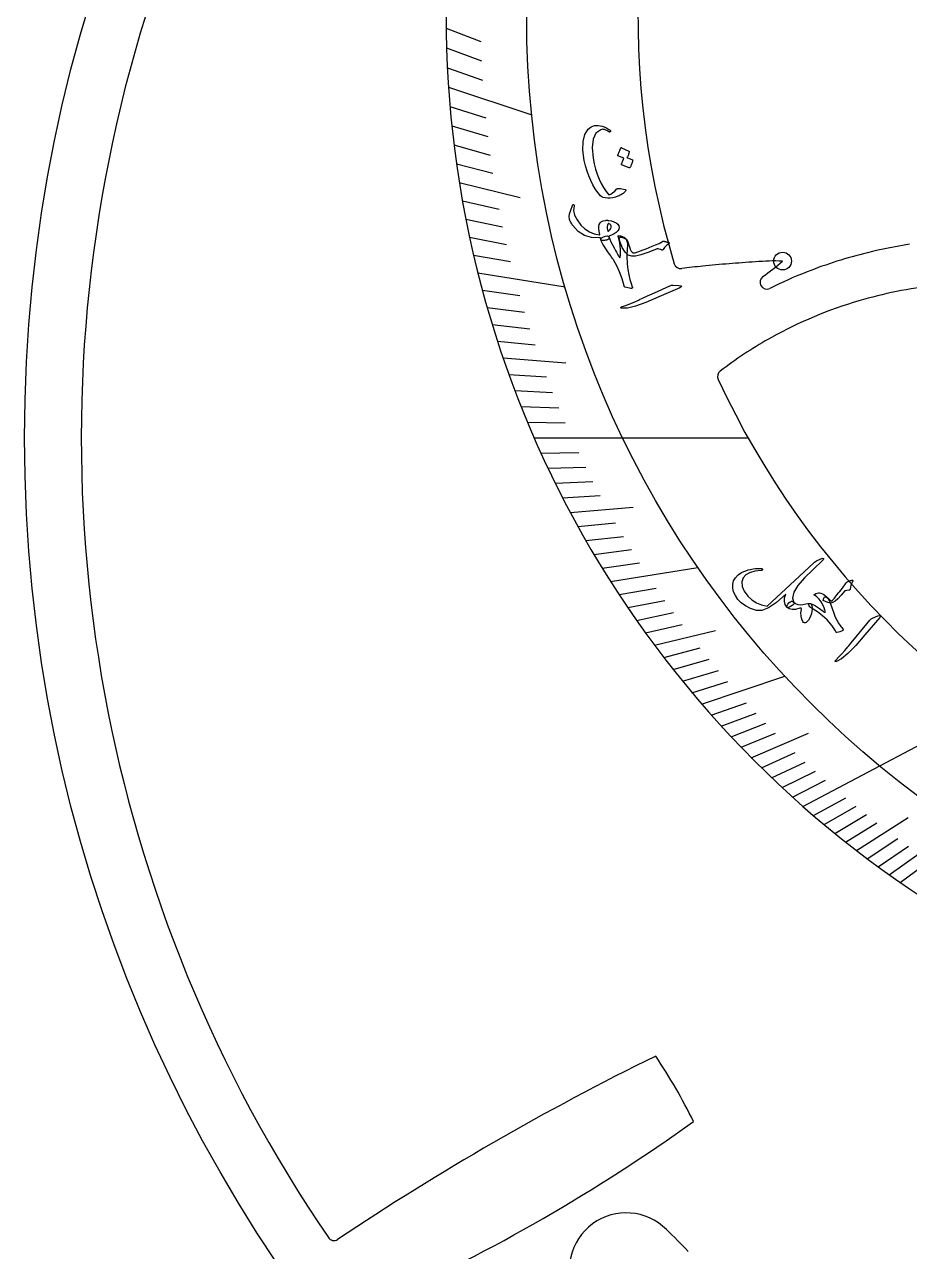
# Model space of a CAD drawing. Header units: millimetres. Extents: x -53 to 53, y -53 to 53.
# Drawn here: x -53.1 to -21.25, y -29.3 to 14.88 of the extents above; entities that cross this region are included whole.
import ezdxf

# ---------------------------------------------------------------- set-up
doc = ezdxf.new("R2010")
doc.units = ezdxf.units.MM
for name, color, linetype in [('CUT_INNER', 6, 'Continuous'), ('CUT_OUTER', 1, 'Continuous'), ('ENGRAVE', 7, 'Continuous'), ('ENGRAVE_FINE', 8, 'Continuous'), ('TEXT', 5, 'Continuous')]:
    doc.layers.add(name, color=color, linetype=linetype)

msp = doc.modelspace()

# ---------------------------------------------------------------- linework, layer by layer
at = {"layer": 'CUT_INNER'}
for points in [[(-27.953, 2.485), (-28.061, 2.401)], [(-30.384, -22.259), (-30.381, -22.263)]]:
    msp.add_lwpolyline(points, dxfattribs=at)
for centre, radius, start, end in [((-0.001, 0), 51.057, 118.5622, 214.3287), ((0, 15.174), 37.926, 129.5163, 247.0609), ((-0.002, 15.174), 31.021, 154.5616, 196.6842), ((-18.653, -10.086), 17.247, 103.789, 111.354), ((-18.411, -11.066), 18.257, 98.9465, 103.7942), ((-29.478, 6.34), 0.25, 196.6992, 277.4752), ((-24.428, -35.716), 42.114, 94.5159, 95.8111), ((-22.289, -62.047), 68.531, 93.76333, 94.56606), ((-26.076, -1.707), 8.075, 88.1621, 95.0488), ((-30.784, 12.01), 7.52, 304.467, 311.3356), ((-26.769, -13.223), 19.5, 95.6595, 97.8879), ((-26.381, 5.608), 0.25, 126.0179, 295.3125), ((-18.976, -9.259), 16.359, 111.3536, 116.4929), ((-18.307, -11.641), 17.247, 96.6676, 101.4151), ((-18.776, -9.727), 15.275, 106.345, 119.1286), ((-18.522, -10.567), 16.152, 101.4206, 106.3702), ((-18.624, -9.978), 15.568, 119.1691, 126.818), ((-27.907, 2.204), 0.25, 127.9798, 204.7852), ((-0.001, 15.173), 31.022, 204.9244, 246.6069), ((13.261, -111.081), 98.966, 116.16815, 123.82735), ((-47.275, -33.582), 20.335, 26.1594, 33.8221), ((-67.274, 28.76), 65.667, 294.37767, 305.62695), ((-31.447, -29.947), 2.042, 44.8685, 207.8069), ((-42.028, -41.216), 17.499, 42.9386, 46.5757), ((-41.958, -28.652), 0.25, 214.2773, 300)]:
    msp.add_arc(centre, radius, start, end, dxfattribs=at)
at = {"layer": 'CUT_OUTER'}
msp.add_circle((0, 0), 53.1, dxfattribs=at)
at = {"layer": 'ENGRAVE'}
for points in [[(-37.84, 12.623), (-34.847, 11.624)], [(-36.786, 5.945), (-33.647, 5.437)], [(-34.759, 0), (-27.059, 0)], [(-32.007, -5.172), (-28.867, -4.665)], [(-28.731, -9.584), (-25.737, -8.585)], [(-25.084, -13.273), (-18.454, -9.764)]]:
    msp.add_lwpolyline(points, dxfattribs=at)
for centre, radius in [((0, 15.174), 35.027), ((-25.816, 6.364), 0.319)]:
    msp.add_circle(centre, radius, dxfattribs=at)
at = {"layer": 'ENGRAVE_FINE'}
for points in [[(-37.924, 14.753), (-36.673, 14.267)], [(-37.909, 14.037), (-36.649, 13.57)], [(-37.881, 13.327), (-36.612, 12.88)], [(-37.787, 11.924), (-36.501, 11.519)], [(-37.721, 11.233), (-36.428, 10.848)], [(-37.643, 10.547), (-36.343, 10.183)], [(-37.553, 9.869), (-36.246, 9.525)], [(-37.453, 9.197), (-35.258, 8.658)], [(-37.34, 8.532), (-36.021, 8.231)], [(-37.217, 7.875), (-35.892, 7.594)], [(-37.084, 7.224), (-35.754, 6.965)], [(-36.94, 6.581), (-35.605, 6.343)], [(-36.623, 5.316), (-35.279, 5.121)], [(-36.45, 4.695), (-35.103, 4.521)], [(-36.268, 4.081), (-34.918, 3.929)], [(-36.077, 3.475), (-34.724, 3.345)], [(-35.877, 2.877), (-33.614, 2.695)], [(-35.669, 2.286), (-34.313, 2.199)], [(-35.453, 1.703), (-34.095, 1.638)], [(-35.229, 1.127), (-33.87, 1.084)], [(-34.998, 0.56), (-33.638, 0.538)], [(-34.512, -0.552), (-33.153, -0.53)], [(-34.259, -1.096), (-32.9, -1.053)], [(-33.999, -1.633), (-32.641, -1.568)], [(-33.733, -2.162), (-32.376, -2.075)], [(-33.46, -2.683), (-31.196, -2.501)], [(-33.181, -3.196), (-31.828, -3.066)], [(-32.896, -3.702), (-31.546, -3.55)], [(-32.605, -4.2), (-31.258, -4.026)], [(-32.309, -4.69), (-30.965, -4.495)], [(-31.7, -5.647), (-30.365, -5.409)], [(-31.388, -6.114), (-30.058, -5.855)], [(-31.071, -6.574), (-29.746, -6.294)], [(-30.75, -7.027), (-29.43, -6.725)], [(-30.424, -7.471), (-28.23, -6.932)], [(-30.094, -7.909), (-28.786, -7.565)], [(-29.759, -8.338), (-28.459, -7.974)], [(-29.42, -8.761), (-28.127, -8.376)], [(-29.078, -9.176), (-27.792, -8.77)], [(-28.381, -9.985), (-27.112, -9.538)], [(-28.027, -10.378), (-26.767, -9.911)], [(-27.67, -10.764), (-26.419, -10.277)], [(-27.31, -11.143), (-26.068, -10.637)], [(-26.946, -11.516), (-24.889, -10.636)], [(-26.579, -11.881), (-25.358, -11.335)], [(-26.21, -12.239), (-24.999, -11.674)], [(-25.837, -12.591), (-24.637, -12.006)], [(-25.462, -12.935), (-24.273, -12.331)], [(-24.704, -13.604), (-23.539, -12.962)], [(-24.321, -13.928), (-23.168, -13.268)], [(-23.936, -14.246), (-22.796, -13.567)], [(-23.158, -14.861), (-21.3, -13.669)], [(-23.548, -14.557), (-22.422, -13.86)], [(-22.767, -15.159), (-21.667, -14.428)], [(-22.373, -15.451), (-21.288, -14.702)], [(-21.977, -15.736), (-20.906, -14.97)], [(-21.579, -16.015), (-20.524, -15.232)]]:
    msp.add_lwpolyline(points, dxfattribs=at)
at = {"layer": 'TEXT'}
for points in [[(-31.47, 8.881), (-31.494, 8.854), (-31.52, 8.828), (-31.55, 8.803), (-31.583, 8.78), (-31.619, 8.757), (-31.657, 8.736), (-31.699, 8.716), (-31.744, 8.698), (-31.834, 8.667), (-31.925, 8.646), (-32.018, 8.633), (-32.111, 8.63), (-32.197, 8.636), (-32.268, 8.653), (-32.325, 8.679), (-32.367, 8.715), (-32.465, 8.838), (-32.557, 8.971), (-32.642, 9.114), (-32.72, 9.268), (-32.791, 9.432), (-32.853, 9.607), (-32.908, 9.792), (-32.954, 9.987), (-33.006, 10.358), (-32.998, 10.67), (-32.932, 10.921), (-32.808, 11.11), (-32.703, 11.194), (-32.584, 11.241), (-32.452, 11.251), (-32.307, 11.226), (-32.275, 11.215), (-32.242, 11.202), (-32.209, 11.187), (-32.174, 11.17), (-32.139, 11.151), (-32.102, 11.13), (-32.065, 11.106), (-32.026, 11.081), (-32.016, 11.072), (-32.008, 11.062), (-32.005, 11.052), (-32.005, 11.04), (-32.006, 11.032), (-32.011, 11.025), (-32.018, 11.019), (-32.028, 11.014), (-32.038, 11.011), (-32.047, 11.011), (-32.056, 11.013), (-32.066, 11.019), (-32.103, 11.043), (-32.141, 11.063), (-32.18, 11.081), (-32.22, 11.096), (-32.258, 11.105), (-32.293, 11.108), (-32.327, 11.104), (-32.358, 11.095), (-32.532, 10.968), (-32.638, 10.755), (-32.673, 10.457), (-32.636, 10.075), (-32.595, 9.868), (-32.545, 9.672), (-32.486, 9.489), (-32.419, 9.317), (-32.343, 9.157), (-32.259, 9.009), (-32.167, 8.873), (-32.067, 8.748), (-32.002, 8.775), (-31.933, 8.82), (-31.86, 8.884), (-31.784, 8.966), (-31.775, 8.97), (-31.759, 8.973), (-31.735, 8.975), (-31.703, 8.975), (-31.7, 8.975), (-31.697, 8.974), (-31.695, 8.974), (-31.693, 8.974), (-31.649, 8.972), (-31.599, 8.966), (-31.544, 8.956), (-31.483, 8.942), (-31.463, 8.934), (-31.455, 8.921), (-31.457, 8.904), (-31.47, 8.881)], [(-31.224, 10.004), (-31.219, 10.001), (-31.216, 9.996), (-31.214, 9.989), (-31.213, 9.98), (-31.22, 9.946), (-31.228, 9.914), (-31.238, 9.882), (-31.249, 9.851), (-31.262, 9.82), (-31.276, 9.79), (-31.292, 9.76), (-31.31, 9.73), (-31.316, 9.724), (-31.322, 9.72), (-31.33, 9.72), (-31.339, 9.722), (-31.615, 9.833), (-31.619, 9.837), (-31.62, 9.843), (-31.619, 9.852), (-31.614, 9.863), (-31.609, 9.871), (-31.602, 9.884), (-31.594, 9.902), (-31.585, 9.925), (-31.574, 9.952), (-31.561, 9.985), (-31.546, 10.023), (-31.529, 10.066), (-31.743, 10.158), (-31.75, 10.162), (-31.752, 10.169), (-31.751, 10.179), (-31.745, 10.191), (-31.739, 10.201), (-31.732, 10.217), (-31.722, 10.238), (-31.709, 10.266), (-31.694, 10.299), (-31.677, 10.34), (-31.657, 10.386), (-31.634, 10.439), (-31.63, 10.445), (-31.625, 10.448), (-31.62, 10.448), (-31.615, 10.446), (-31.35, 10.325), (-31.345, 10.321), (-31.342, 10.316), (-31.34, 10.309), (-31.339, 10.3), (-31.344, 10.272), (-31.35, 10.244), (-31.358, 10.217), (-31.368, 10.191), (-31.378, 10.165), (-31.39, 10.139), (-31.403, 10.115), (-31.418, 10.091)], [(-32.406, 7.2), (-32.692, 7.213), (-32.948, 7.29), (-33.172, 7.434), (-33.365, 7.644), (-33.387, 7.674), (-33.407, 7.705), (-33.425, 7.736), (-33.442, 7.766), (-33.457, 7.796), (-33.47, 7.826), (-33.481, 7.856), (-33.49, 7.885), (-33.496, 7.96), (-33.481, 8.065), (-33.443, 8.2), (-33.383, 8.364), (-33.373, 8.382), (-33.363, 8.393), (-33.351, 8.399), (-33.339, 8.397), (-33.328, 8.391), (-33.322, 8.381), (-33.32, 8.368), (-33.323, 8.351), (-33.338, 8.191), (-33.302, 8.022), (-33.215, 7.846), (-33.075, 7.663), (-32.928, 7.522), (-32.768, 7.415), (-32.596, 7.343), (-32.411, 7.304), (-32.405, 7.306), (-32.401, 7.309), (-32.398, 7.313), (-32.397, 7.318), (-32.418, 7.433), (-32.428, 7.534), (-32.427, 7.618), (-32.416, 7.687), (-32.387, 7.745), (-32.338, 7.789), (-32.27, 7.817), (-32.181, 7.831), (-32.17, 7.832), (-32.157, 7.832), (-32.145, 7.833), (-32.132, 7.832), (-32.119, 7.832), (-32.105, 7.831), (-32.09, 7.83), (-32.075, 7.828), (-31.973, 7.811), (-31.885, 7.782), (-31.811, 7.742), (-31.751, 7.69), (-31.711, 7.633), (-31.698, 7.574), (-31.71, 7.515), (-31.75, 7.454), (-31.81, 7.395), (-31.884, 7.343), (-31.972, 7.298), (-32.074, 7.261), (-32.072, 7.255), (-32.07, 7.248), (-32.068, 7.242), (-32.066, 7.237), (-32.064, 7.231), (-32.062, 7.225), (-32.06, 7.219), (-32.058, 7.213), (-32.057, 7.189), (-32.067, 7.169), (-32.087, 7.151), (-32.118, 7.135), (-32.153, 7.123), (-32.19, 7.115), (-32.227, 7.11), (-32.266, 7.109), (-32.302, 7.111), (-32.328, 7.117), (-32.345, 7.126), (-32.353, 7.139), (-32.369, 7.202), (-32.375, 7.201), (-32.383, 7.2), (-32.393, 7.2), (-32.406, 7.2)], [(-32.081, 7.447), (-32.03, 7.495), (-31.997, 7.543), (-31.982, 7.59), (-31.985, 7.635), (-31.998, 7.66), (-32.015, 7.681), (-32.035, 7.698), (-32.058, 7.711), (-32.069, 7.715), (-32.081, 7.713), (-32.091, 7.706), (-32.102, 7.694), (-32.123, 7.654), (-32.132, 7.6), (-32.128, 7.533), (-32.11, 7.453), (-32.107, 7.446), (-32.1, 7.442), (-32.092, 7.442), (-32.081, 7.447)], [(-31.405, 6.807), (-31.414, 6.722), (-31.42, 6.635), (-31.421, 6.545), (-31.42, 6.452), (-31.415, 6.357), (-31.407, 6.26), (-31.395, 6.162), (-31.381, 6.061), (-31.349, 5.868), (-31.312, 5.699), (-31.27, 5.555), (-31.225, 5.435), (-31.221, 5.422), (-31.22, 5.41), (-31.224, 5.4), (-31.232, 5.391), (-31.242, 5.384), (-31.254, 5.38), (-31.266, 5.378), (-31.28, 5.379), (-31.48, 5.423), (-31.496, 5.428), (-31.509, 5.438), (-31.517, 5.452), (-31.522, 5.47), (-31.596, 5.728), (-31.684, 5.971), (-31.788, 6.197), (-31.907, 6.408), (-31.913, 6.42), (-31.926, 6.439), (-31.944, 6.467), (-31.969, 6.503), (-31.999, 6.547), (-32.035, 6.599), (-32.077, 6.66), (-32.124, 6.728), (-32.213, 6.862), (-32.281, 6.976), (-32.328, 7.07), (-32.354, 7.143), (-32.352, 7.163), (-32.335, 7.186), (-32.305, 7.21), (-32.26, 7.236), (-32.184, 7.263), (-32.125, 7.268), (-32.084, 7.251), (-32.061, 7.212), (-32.039, 7.149), (-32, 7.061), (-31.943, 6.949), (-31.87, 6.812), (-31.832, 6.744), (-31.799, 6.684), (-31.77, 6.632), (-31.747, 6.59), (-31.727, 6.556), (-31.713, 6.53), (-31.703, 6.514), (-31.698, 6.507), (-31.696, 6.504), (-31.694, 6.502), (-31.692, 6.5), (-31.691, 6.499), (-31.689, 6.497), (-31.689, 6.496), (-31.688, 6.494), (-31.687, 6.493), (-31.68, 6.484), (-31.674, 6.481), (-31.67, 6.485), (-31.667, 6.495), (-31.66, 6.536), (-31.655, 6.579), (-31.652, 6.623), (-31.65, 6.669), (-31.651, 6.717), (-31.653, 6.766), (-31.656, 6.818), (-31.661, 6.871), (-31.666, 6.922), (-31.673, 6.973), (-31.68, 7.023), (-31.689, 7.072), (-31.698, 7.12), (-31.709, 7.166), (-31.721, 7.21), (-31.734, 7.252), (-31.735, 7.263), (-31.733, 7.272), (-31.727, 7.277), (-31.717, 7.28), (-31.698, 7.279), (-31.679, 7.277), (-31.66, 7.273), (-31.642, 7.268), (-31.623, 7.262), (-31.603, 7.255), (-31.583, 7.248), (-31.562, 7.24), (-31.522, 7.221), (-31.489, 7.2), (-31.465, 7.177), (-31.447, 7.153), (-31.42, 7.086), (-31.404, 7.006), (-31.399, 6.913), (-31.405, 6.807)], [(-31.117, 6.662), (-31.027, 6.695), (-30.931, 6.73), (-30.832, 6.768), (-30.728, 6.808), (-30.619, 6.851), (-30.505, 6.897), (-30.385, 6.947), (-30.261, 7), (-30.138, 7.072), (-30.121, 7.077), (-30.104, 7.08), (-30.087, 7.08), (-30.07, 7.077), (-30.062, 7.075), (-30.05, 7.072), (-30.036, 7.069), (-30.018, 7.063), (-29.998, 7.058), (-29.974, 7.051), (-29.948, 7.044), (-29.918, 7.037), (-29.908, 7.034), (-29.9, 7.029), (-29.894, 7.023), (-29.891, 7.014), (-29.89, 7.007), (-29.894, 7), (-29.9, 6.993), (-29.911, 6.986), (-29.968, 6.947), (-30.022, 6.901), (-30.07, 6.847), (-30.115, 6.784), (-30.128, 6.768), (-30.143, 6.759), (-30.16, 6.758), (-30.178, 6.763), (-30.29, 6.802), (-30.303, 6.804), (-30.319, 6.803), (-30.338, 6.8), (-30.36, 6.793), (-30.665, 6.671), (-30.915, 6.587), (-31.108, 6.542), (-31.245, 6.535), (-31.37, 6.579), (-31.484, 6.685), (-31.587, 6.852), (-31.677, 7.08), (-31.694, 7.169), (-31.678, 7.22), (-31.627, 7.231), (-31.543, 7.204), (-31.531, 7.198), (-31.52, 7.193), (-31.509, 7.188), (-31.498, 7.183), (-31.487, 7.178), (-31.477, 7.173), (-31.467, 7.168), (-31.457, 7.164), (-31.437, 7.152), (-31.421, 7.135), (-31.409, 7.115), (-31.4, 7.09), (-31.367, 6.976), (-31.332, 6.876), (-31.297, 6.792), (-31.262, 6.722), (-31.235, 6.685), (-31.201, 6.662), (-31.162, 6.655), (-31.117, 6.662)], [(-29.55, 5.485), (-29.482, 5.476), (-29.454, 5.46), (-29.465, 5.436), (-29.517, 5.406), (-30.27, 5.078), (-30.733, 4.876), (-31.11, 4.739), (-31.402, 4.668), (-31.611, 4.663), (-31.63, 4.668), (-31.641, 4.675), (-31.645, 4.683), (-31.642, 4.692), (-31.634, 4.701), (-31.623, 4.709), (-31.609, 4.716), (-31.592, 4.723), (-31.455, 4.768), (-31.311, 4.823), (-31.161, 4.887), (-31.005, 4.959), (-30.964, 4.977), (-30.854, 5.027), (-30.674, 5.109), (-30.424, 5.223), (-29.871, 5.478), (-29.841, 5.489), (-29.812, 5.497), (-29.785, 5.501), (-29.759, 5.501)], [(-25.026, -5.046), (-25.268, -5.318), (-25.412, -5.562), (-25.457, -5.777), (-25.405, -5.964), (-25.41, -5.984), (-25.433, -6.008), (-25.474, -6.037), (-25.533, -6.071), (-25.581, -6.096), (-25.619, -6.109), (-25.647, -6.111), (-25.665, -6.101), (-25.726, -6.001), (-25.753, -5.889), (-25.745, -5.766), (-25.703, -5.633), (-26.035, -5.925), (-26.322, -6.121), (-26.562, -6.22), (-26.756, -6.22), (-26.971, -6.143), (-27.153, -6.051), (-27.303, -5.943), (-27.421, -5.821), (-27.516, -5.682), (-27.579, -5.544), (-27.611, -5.408), (-27.611, -5.273), (-27.58, -5.147), (-27.516, -5.035), (-27.419, -4.936), (-27.291, -4.852), (-27.216, -4.816), (-27.138, -4.784), (-27.056, -4.758), (-26.97, -4.737), (-26.88, -4.72), (-26.787, -4.709), (-26.689, -4.702), (-26.588, -4.701), (-26.576, -4.703), (-26.565, -4.707), (-26.556, -4.713), (-26.548, -4.722), (-26.543, -4.73), (-26.541, -4.739), (-26.542, -4.748), (-26.546, -4.758), (-26.552, -4.767), (-26.562, -4.774), (-26.575, -4.778), (-26.592, -4.78), (-26.82, -4.805), (-27.003, -4.856), (-27.139, -4.933), (-27.229, -5.038), (-27.279, -5.187), (-27.27, -5.347), (-27.2, -5.517), (-27.069, -5.697), (-26.925, -5.834), (-26.761, -5.941), (-26.577, -6.016), (-26.375, -6.061), (-24.702, -4.516), (-24.662, -4.479), (-24.626, -4.45), (-24.596, -4.428), (-24.57, -4.414), (-24.375, -4.336), (-24.347, -4.344), (-24.34, -4.361), (-24.353, -4.389), (-24.387, -4.428)], [(-23.399, -5.152), (-23.384, -5.147), (-23.371, -5.142), (-23.359, -5.138), (-23.348, -5.135), (-23.339, -5.131), (-23.331, -5.129), (-23.325, -5.127), (-23.321, -5.125), (-23.312, -5.124), (-23.304, -5.125), (-23.297, -5.128), (-23.291, -5.133), (-23.287, -5.139), (-23.286, -5.146), (-23.286, -5.153), (-23.29, -5.161), (-23.327, -5.234), (-23.355, -5.307), (-23.375, -5.378), (-23.385, -5.447), (-23.389, -5.464), (-23.398, -5.476), (-23.413, -5.485), (-23.433, -5.489), (-23.571, -5.504), (-23.712, -5.671), (-23.827, -5.793), (-23.927, -5.88), (-24.012, -5.932), (-24.082, -5.949), (-24.13, -5.943), (-24.191, -5.925), (-24.267, -5.895), (-24.357, -5.853), (-24.337, -5.769), (-24.303, -5.727), (-24.257, -5.726), (-24.197, -5.767), (-24.157, -5.802), (-24.118, -5.832), (-24.082, -5.856), (-24.049, -5.876), (-24.037, -5.867), (-24.022, -5.852), (-24.003, -5.831), (-23.98, -5.805), (-23.953, -5.773), (-23.922, -5.736), (-23.887, -5.693), (-23.848, -5.644), (-23.799, -5.584), (-23.753, -5.528), (-23.711, -5.475), (-23.673, -5.425), (-23.638, -5.379), (-23.606, -5.335), (-23.578, -5.294), (-23.553, -5.255), (-23.532, -5.226), (-23.514, -5.203), (-23.498, -5.188), (-23.485, -5.18), (-23.47, -5.176), (-23.451, -5.17), (-23.427, -5.162), (-23.399, -5.152)], [(-24.665, -5.636), (-24.619, -5.611), (-24.573, -5.594), (-24.528, -5.584), (-24.483, -5.581), (-24.434, -5.59), (-24.382, -5.612), (-24.326, -5.647), (-24.268, -5.694), (-24.239, -5.723), (-24.212, -5.752), (-24.188, -5.782), (-24.167, -5.814), (-24.148, -5.847), (-24.13, -5.88), (-24.115, -5.913), (-24.101, -5.948), (-24.06, -6.069), (-24.022, -6.177), (-23.988, -6.272), (-23.958, -6.353), (-23.931, -6.422), (-23.909, -6.478), (-23.89, -6.521), (-23.875, -6.552), (-23.843, -6.606), (-23.811, -6.657), (-23.779, -6.706), (-23.747, -6.752), (-23.715, -6.795), (-23.686, -6.835), (-23.657, -6.871), (-23.631, -6.905), (-23.628, -6.912), (-23.629, -6.918), (-23.635, -6.926), (-23.646, -6.933), (-23.698, -6.962), (-23.751, -6.985), (-23.806, -7.002), (-23.864, -7.013), (-23.872, -7.013), (-23.879, -7.011), (-23.885, -7.006), (-23.891, -6.998), (-23.916, -6.955), (-23.941, -6.913), (-23.965, -6.874), (-23.988, -6.837), (-24.011, -6.802), (-24.033, -6.769), (-24.055, -6.74), (-24.077, -6.713), (-24.213, -6.558), (-24.375, -6.41), (-24.562, -6.269), (-24.775, -6.135), (-24.811, -6.11), (-24.838, -6.084), (-24.858, -6.054), (-24.87, -6.023), (-24.873, -5.995), (-24.867, -5.976), (-24.85, -5.966), (-24.823, -5.965), (-24.747, -5.99), (-24.635, -6.05), (-24.487, -6.145), (-24.303, -6.274), (-24.295, -6.279), (-24.288, -6.281), (-24.283, -6.282), (-24.28, -6.28), (-24.277, -6.255), (-24.292, -6.203), (-24.323, -6.124), (-24.372, -6.019), (-24.433, -5.906), (-24.503, -5.809), (-24.582, -5.729), (-24.67, -5.666), (-24.678, -5.66), (-24.68, -5.653), (-24.675, -5.645), (-24.665, -5.636)], [(-24.805, -5.971), (-24.779, -6.008), (-24.762, -6.053), (-24.753, -6.105), (-24.753, -6.165), (-24.774, -6.32), (-24.818, -6.453), (-24.883, -6.562), (-24.971, -6.647), (-25.004, -6.664), (-25.033, -6.664), (-25.06, -6.648), (-25.084, -6.615), (-25.126, -6.524), (-25.15, -6.42), (-25.155, -6.306), (-25.141, -6.179), (-25.14, -6.152), (-25.149, -6.136), (-25.167, -6.131), (-25.195, -6.136), (-25.346, -6.177), (-25.475, -6.184), (-25.582, -6.157), (-25.667, -6.098), (-25.671, -6.088), (-25.671, -6.075), (-25.666, -6.058), (-25.657, -6.037), (-25.622, -5.984), (-25.586, -5.941), (-25.549, -5.91), (-25.51, -5.889), (-25.492, -5.886), (-25.473, -5.887), (-25.454, -5.894), (-25.435, -5.906), (-25.351, -5.968), (-25.264, -6.004), (-25.174, -6.015), (-25.082, -6.001), (-24.985, -5.976), (-24.907, -5.963), (-24.847, -5.962), (-24.805, -5.971)], [(-22.384, -6.414), (-22.319, -6.393), (-22.286, -6.395), (-22.287, -6.421), (-22.32, -6.471), (-22.855, -7.094), (-23.183, -7.477), (-23.463, -7.765), (-23.695, -7.957), (-23.881, -8.052), (-23.901, -8.055), (-23.914, -8.054), (-23.921, -8.048), (-23.922, -8.039), (-23.919, -8.027), (-23.913, -8.016), (-23.903, -8.003), (-23.89, -7.989), (-23.787, -7.889), (-23.681, -7.777), (-23.574, -7.654), (-23.465, -7.521), (-23.436, -7.487), (-23.358, -7.394), (-23.232, -7.242), (-23.056, -7.03), (-22.67, -6.56), (-22.648, -6.537), (-22.625, -6.518), (-22.602, -6.502), (-22.579, -6.491)]]:
    msp.add_lwpolyline(points, close=True, dxfattribs=at)

doc.saveas('drawing.dxf')
